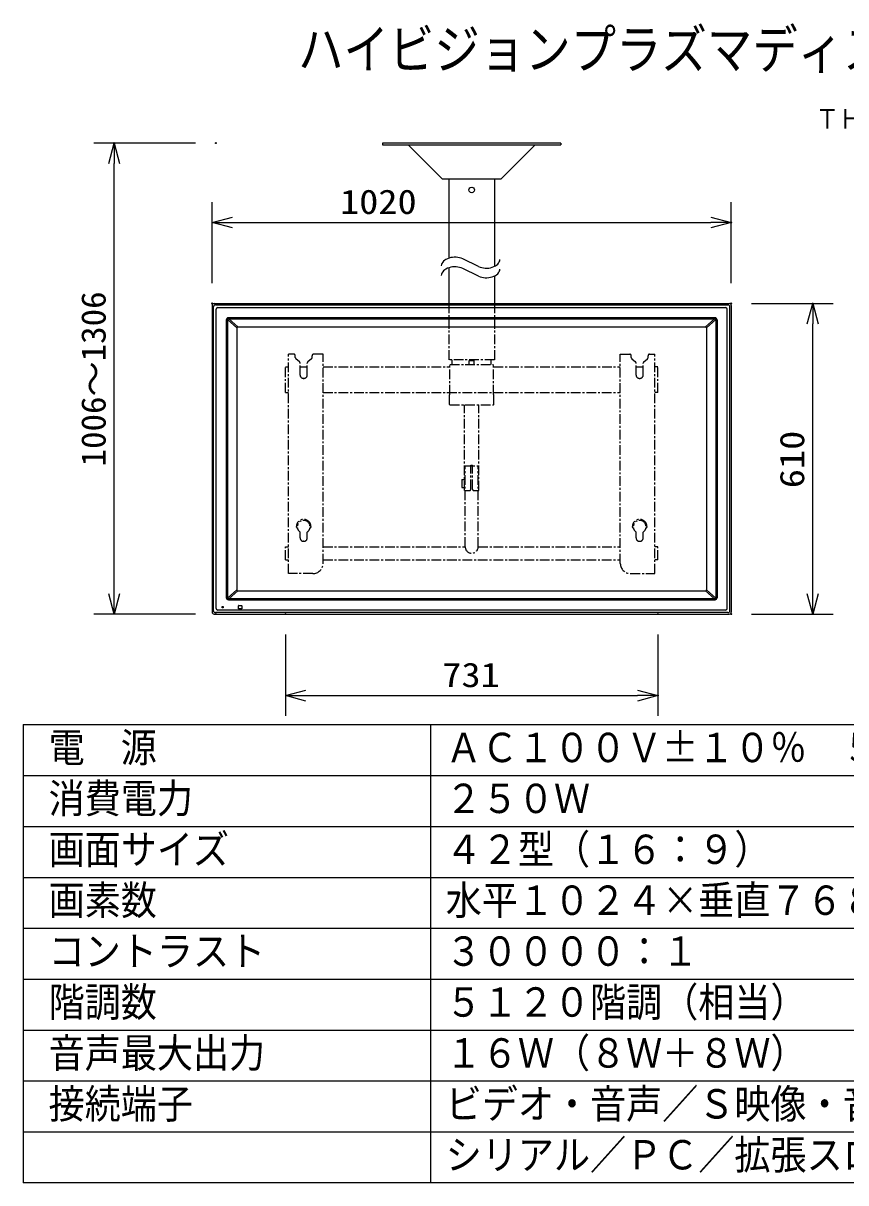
# Model space of a CAD drawing. Units: millimetres, scale not verified. Extents: x -63 to 63, y -57 to 57.
# Drawn here: x -62.5 to 18.3, y -56.5 to 57.4 of the extents above; entities that cross this region are included whole.
import ezdxf
from ezdxf.enums import TextEntityAlignment as Align

# ---------------------------------------------------------------- set-up
doc = ezdxf.new("R2010")
doc.units = ezdxf.units.MM
doc.header["$LTSCALE"] = 0.190236
doc.header["$PDMODE"] = 32
doc.header["$PDSIZE"] = 0.0951
doc.linetypes.add('CHAIN1', pattern=[8, 5, -1, 1, -1])
for name, color, linetype in [('0-0_MOJI1', 2, 'Continuous'), ('0-1_TOUROKU', 1, 'Continuous'), ('0-2_GAIKEI', 1, 'Continuous'), ('0-3_WAKU', 3, 'Continuous'), ('0-4_Defpoints', 7, 'Continuous')]:
    doc.layers.add(name, color=color, linetype=linetype)
doc.styles.add('ＭＳ ゴシック', font='')
doc.styles.get('ＭＳ ゴシック').set_extended_font_data('MS Gothic')

# ---------------------------------------------------------------- blocks, each defined once
blk = doc.blocks.new('_OPEN30')
at = {"layer": '0-3_WAKU', "color": 7}
blk.add_line((0, 0), (-1, 0), dxfattribs=at)
blk.add_lwpolyline([(-1, 0.26795), (0, 0), (-1, -0.26795)], dxfattribs=at)

msp = doc.modelspace()

# ---------------------------------------------------------------- linework, layer by layer
at = {"layer": '0-2_GAIKEI', "color": 3}
for p, q in [((-45.5681, 45.6092), (-55.5682, 45.6092)), ((-53.5682, 1.3552), (-53.5682, 43.6092)), ((-43.9503, 31.8618), (-43.9503, 39.8155)), ((7.0498, 31.8618), (7.0498, 39.8155)), ((-41.9503, 37.8155), (5.0498, 37.8155)), ((-45.5681, -0.6448), (-55.5682, -0.6448))]:
    msp.add_line(p, q, dxfattribs=at)
at = {"layer": '0-2_GAIKEI', "color": 7}
for p, q in [((-9.7002, 45.6092), (-27.2003, 45.6092)), ((-27.2003, 45.6092), (-27.2003, 45.4492)), ((-9.7002, 45.6092), (-9.7002, 45.4492)), ((-27.2003, 45.4492), (-9.7002, 45.4492)), ((-24.7003, 45.4492), (-21.3603, 42.1092)), ((-15.5402, 42.1092), (-12.2002, 45.4492)), ((-21.3603, 42.1092), (-15.5402, 42.1092)), ((-20.6778, 42.1092), (-20.6778, 34.3138)), ((-16.2227, 42.1092), (-16.2227, 33.4963)), ((-16.2227, 42.0855), (-16.2227, 33.4963)), ((-16.2227, 42.0855), (-16.2227, 33.4963)), ((-20.6778, 33.3705), (-20.6778, 29.8552)), ((-16.2227, 32.553), (-16.2227, 29.8552)), ((-43.9478, 29.6527), (-43.9478, -0.4423)), ((-43.7478, 29.8527), (6.8473, 29.8527)), ((7.0473, 29.6527), (7.0473, -0.4423)), ((-43.7478, -0.6423), (6.8473, -0.6423))]:
    msp.add_line(p, q, dxfattribs=at)
at = {"layer": '0-2_GAIKEI'}
for p, q in [((-17.7846, 33.4993), (-19.3169, 34.2313)), ((-17.7846, 32.556), (-19.3169, 33.288)), ((-43.6234, 29.7164), (6.7229, 29.7164)), ((-43.8114, -0.3179), (-43.8114, 29.5284)), ((-43.5509, -0.0904), (-43.5509, 29.3009)), ((-43.3959, 29.4559), (6.4954, 29.4559)), ((6.6504, -0.0904), (6.6504, 29.3009)), ((6.9109, -0.3179), (6.9109, 29.5284)), ((-42.5503, 28.2552), (-42.5503, 0.9552)), ((-42.449, 28.2567), (-42.449, 0.9549)), ((-41.5125, 27.4814), (-42.4409, 28.2943)), ((-42.3505, 28.3552), (5.4513, 28.3552)), ((5.4498, 28.4552), (-42.3503, 28.4552)), ((-42.2968, 28.354), (-41.4044, 27.5727)), ((-41.5128, 27.4742), (-41.5128, 1.7362)), ((-41.4143, 27.5727), (4.5138, 27.5727)), ((5.3963, 28.354), (4.504, 27.5727)), ((4.612, 27.4814), (5.5404, 28.2943)), ((4.6123, 27.4742), (4.6123, 1.7362)), ((5.5498, 0.9549), (5.5498, 28.2567)), ((5.6498, 28.2552), (5.6498, 0.9552)), ((-42.4409, 0.9162), (-41.5125, 1.7291)), ((-41.4044, 1.6377), (-42.2968, 0.8564)), ((-41.4143, 1.6377), (4.5138, 1.6377)), ((4.504, 1.6377), (5.3963, 0.8564)), ((5.5404, 0.9162), (4.612, 1.729)), ((-42.9565, -0.026), (-42.9565, 0.0865)), ((5.4513, 0.8564), (-42.3505, 0.8564)), ((-42.3503, 0.7552), (5.4498, 0.7552)), ((-41.3603, -0.1198), (-41.3603, 0.1802)), ((-41.3353, 0.2052), (-41.0353, 0.2052)), ((-41.0103, 0.1802), (-41.0103, -0.1198)), ((6.7229, -0.5059), (-43.6234, -0.5059)), ((6.4954, -0.2454), (-43.3959, -0.2454)), ((-42.844, -0.026), (-42.9565, -0.026)), ((-41.0353, -0.1448), (-41.3353, -0.1448))]:
    msp.add_line(p, q, dxfattribs=at)
at = {"layer": '0-2_GAIKEI', "linetype": 'CHAIN1'}
for p, q in [((-20.6778, 29.8552), (-20.6778, 24.3125)), ((-16.2227, 29.8552), (-16.2227, 24.3125)), ((-35.9253, 24.8802), (-36.4503, 24.8802)), ((-36.4503, 3.3302), (-36.4503, 24.8802)), ((-35.7753, 24.55), (-35.7753, 24.7302)), ((-35.3537, 24.1252), (-35.7219, 24.4353)), ((-35.3003, 22.8302), (-35.3003, 24.0105)), ((-34.6003, 22.8302), (-34.6003, 24.0105)), ((-34.1786, 24.4353), (-34.5469, 24.1252)), ((-34.1253, 24.55), (-34.1253, 24.7302)), ((-33.0503, 24.8802), (-33.9753, 24.8802)), ((-33.0503, 4.3302), (-33.0503, 24.8802)), ((-16.2227, 24.3125), (-20.6778, 24.3125)), ((-20.3578, 23.8552), (-20.3578, 24.3125)), ((-18.7002, 24.2552), (-18.2002, 24.2552)), ((-18.7002, 23.8552), (-18.7002, 24.2552)), ((-18.2002, 23.8552), (-18.2002, 24.2552)), ((-16.5427, 23.8552), (-16.5427, 24.3125)), ((-3.8502, 24.8802), (-2.9252, 24.8802)), ((-3.8502, 4.3302), (-3.8502, 24.8802)), ((-2.7752, 24.55), (-2.7752, 24.7302)), ((-2.7218, 24.4353), (-2.3536, 24.1252)), ((-2.3002, 22.8302), (-2.3002, 24.0105)), ((-1.6002, 22.8302), (-1.6002, 24.0105)), ((-1.5468, 24.1252), (-1.1786, 24.4353)), ((-1.1252, 24.55), (-1.1252, 24.7302)), ((-0.9752, 24.8802), (-0.4502, 24.8802)), ((-36.7253, 23.6502), (-36.4503, 23.6502)), ((-36.7253, 21.1102), (-36.7253, 23.6502)), ((-35.3003, 23.6502), (-34.6003, 23.6502)), ((-33.0503, 23.6502), (-20.6003, 23.6502)), ((-16.3002, 20.9052), (-16.3002, 23.8552)), ((-16.3002, 23.6502), (-3.8502, 23.6502)), ((-2.3002, 23.6502), (-1.6002, 23.6502)), ((-0.1752, 23.6502), (-0.4502, 23.6502)), ((-0.1752, 21.1102), (-0.1752, 23.6502)), ((-34.9253, 22.5052), (-34.9753, 22.5052)), ((-1.9752, 22.5052), (-1.9252, 22.5052)), ((-36.7253, 21.1102), (-36.4503, 21.1102)), ((-33.0503, 21.1102), (-3.8502, 21.1102)), ((-20.6253, 20.8802), (-20.6003, 20.9052)), ((-20.6253, 19.9302), (-20.6253, 20.8802)), ((-16.3002, 20.9052), (-16.2752, 20.8802)), ((-16.2752, 19.9302), (-16.2752, 20.8802)), ((-0.1752, 21.1102), (-0.4502, 21.1102)), ((-19.1653, 11.4802), (-19.1653, 19.9052)), ((-17.7352, 11.4802), (-17.7352, 19.9052)), ((-16.3002, 19.9052), (-16.2752, 19.9302)), ((-19.0852, 13.9302), (-17.8152, 13.9302)), ((-19.0852, 5.9652), (-19.0852, 13.9302)), ((-18.5252, 11.6302), (-18.5252, 13.9802)), ((-18.5252, 13.9802), (-18.3752, 13.9802)), ((-18.3752, 11.6302), (-18.3752, 13.9802)), ((-17.8152, 5.9652), (-17.8152, 13.9302)), ((-19.4153, 12.5802), (-19.1653, 12.5802)), ((-19.4153, 12.5802), (-19.4153, 11.7802)), ((-19.4153, 11.7802), (-19.1653, 11.7802)), ((-19.1653, 11.4802), (-18.6752, 11.4802)), ((-18.2252, 11.4802), (-17.7352, 11.4802)), ((-35.5673, 8.0299), (-35.666, 8.0458)), ((-34.3333, 8.0299), (-34.2346, 8.0458)), ((-2.5672, 8.0299), (-2.6659, 8.0458)), ((-1.3332, 8.0299), (-1.2345, 8.0458)), ((-35.3003, 6.8302), (-35.3003, 7.4124)), ((-34.6003, 6.8302), (-34.6003, 7.4124)), ((-2.3002, 6.8302), (-2.3002, 7.4124)), ((-1.6002, 6.8302), (-1.6002, 7.4124)), ((-36.7253, 4.6952), (-36.7253, 5.9652)), ((-36.7253, 5.9652), (-36.4503, 5.9652)), ((-34.9253, 6.5052), (-34.9753, 6.5052)), ((-33.0503, 5.9652), (-19.0852, 5.9652)), ((-17.8152, 5.9652), (-3.8502, 5.9652)), ((-1.9752, 6.5052), (-1.9252, 6.5052)), ((-0.1752, 5.9652), (-0.4502, 5.9652)), ((-0.1752, 4.6952), (-0.1752, 5.9652)), ((-36.7253, 4.6952), (-36.4503, 4.6952)), ((-33.0503, 4.6952), (-3.8502, 4.6952)), ((-0.1752, 4.6952), (-0.4502, 4.6952)), ((-34.0503, 3.3302), (-36.4503, 3.3302))]:
    msp.add_line(p, q, dxfattribs=at)
for points in [[(-2.8502, 3.3302), (-0.4502, 3.3302), (-0.4502, 24.8802)], [(-20.6003, 20.9052), (-20.6003, 23.8552), (-16.3002, 23.8552)], [(-20.6253, 19.9302), (-20.6003, 19.9052), (-16.3002, 19.9052)]]:
    msp.add_lwpolyline(points, dxfattribs=at)
at = {"layer": '0-2_GAIKEI'}
msp.add_lwpolyline([(-42.9565, 0.0865), (-42.844, 0.0865), (-42.844, -0.026)], dxfattribs=at)
at = {"layer": '0-2_GAIKEI', "color": 7}
msp.add_circle((-18.4502, 41.0105), 0.275, dxfattribs=at)
for centre, start, end in [((-43.7478, 29.6527), 90.07847, 179.92153), ((-43.7478, 29.6527), 179.92153, 180), ((-43.7478, 29.6527), 90, 90.07847), ((6.8473, 29.6527), 0.07847, 89.92153), ((-43.7478, -0.4423), 180, 180.07847), ((-43.7478, -0.4423), 180.07847, 269.92153), ((-43.7478, -0.4423), 269.92153, 270), ((6.8473, -0.4423), 270.07847, 359.92153), ((6.8473, -0.4423), 359.92153, 0)]:
    msp.add_arc(centre, 0.2, start, end, dxfattribs=at)
at = {"layer": '0-2_GAIKEI'}
for centre, radius, start, end in [((-43.6234, 29.5284), 0.188, 90, 180), ((6.7229, 29.5284), 0.188, 0, 90), ((-43.3959, 29.3009), 0.155, 90, 180), ((6.4954, 29.3009), 0.155, 0, 90), ((-42.3503, 28.2552), 0.2, 90, 180), ((-42.3505, 28.2567), 0.0985, 90, 180), ((-41.4143, 27.4742), 0.0985, 90, 180), ((4.5138, 27.4742), 0.0985, 0, 90), ((5.4498, 28.2552), 0.2, 0, 90), ((5.4513, 28.2567), 0.0985, 0, 90), ((-41.4143, 1.7362), 0.0985, 180, 270), ((4.5138, 1.7362), 0.0985, 270, 0), ((-42.3503, 0.9552), 0.2, 180, 270), ((-42.3505, 0.9549), 0.0985, 180, 270), ((-41.3353, 0.1802), 0.025, 90, 180), ((-41.0353, 0.1802), 0.025, 0, 90), ((5.4498, 0.9552), 0.2, 270, 0), ((5.4513, 0.9549), 0.0985, 270, 0), ((-43.6234, -0.3179), 0.188, 180, 270), ((-43.3959, -0.0904), 0.155, 180, 270), ((-41.3353, -0.1198), 0.025, 180, 270), ((-41.0353, -0.1198), 0.025, 270, 0), ((6.4954, -0.0904), 0.155, 270, 360), ((6.7229, -0.3179), 0.188, 270, 0)]:
    msp.add_arc(centre, radius, start, end, dxfattribs=at)
at = {"layer": '0-2_GAIKEI', "linetype": 'CHAIN1'}
for centre, radius, start, end in [((-35.9253, 24.7302), 0.15, 0, 90), ((-35.6253, 24.55), 0.15, 180, 229.89909), ((-35.4503, 24.0105), 0.15, 0, 49.89909), ((-34.4503, 24.0105), 0.15, 130.10091, 180), ((-34.2753, 24.55), 0.15, 310.10091, 0), ((-33.9753, 24.7302), 0.15, 90, 180), ((-2.9252, 24.7302), 0.15, 0, 90), ((-2.6252, 24.55), 0.15, 180, 229.89909), ((-2.4502, 24.0105), 0.15, 0, 49.89909), ((-1.4502, 24.0105), 0.15, 130.10091, 180), ((-1.2752, 24.55), 0.15, 310.10091, 0), ((-0.9752, 24.7302), 0.15, 90, 180), ((-34.9753, 22.8302), 0.325, 180, 270), ((-34.9253, 22.8302), 0.325, 270, 0), ((-1.9752, 22.8302), 0.325, 180, 270), ((-1.9252, 22.8302), 0.325, 270, 0), ((-18.6752, 11.6302), 0.15, 270, 0), ((-18.2252, 11.6302), 0.15, 180, 270), ((-35.5753, 7.9302), 0.1, 85.41143, 274.58857), ((-34.9503, 7.9302), 0.725, 9.17713, 170.82287), ((-34.9503, 7.9302), 0.625, 9.17713, 170.82287), ((-34.3253, 7.9302), 0.1, 265.41143, 94.58857), ((-2.5752, 7.9302), 0.1, 85.41143, 274.58857), ((-1.9502, 7.9302), 0.725, 9.17713, 170.82287), ((-1.9502, 7.9302), 0.625, 9.17713, 170.82287), ((-1.3252, 7.9302), 0.1, 265.41143, 94.58857), ((-34.9503, 7.9302), 0.625, 189.17713, 235.9442), ((-34.9503, 7.9302), 0.625, 304.0558, 350.82287), ((-1.9502, 7.9302), 0.625, 189.17713, 235.9442), ((-1.9502, 7.9302), 0.625, 304.0558, 350.82287), ((-34.9753, 6.8302), 0.325, 180, 270), ((-34.9253, 6.8302), 0.325, 270, 0), ((-18.4502, 5.9652), 0.635, 180, 0), ((-1.9752, 6.8302), 0.325, 180, 270), ((-1.9252, 6.8302), 0.325, 270, 0), ((-34.0503, 4.3302), 1, 270, 0), ((-2.8502, 4.3302), 1, 180, 270)]:
    msp.add_arc(centre, radius, start, end, dxfattribs=at)
at = {"layer": '0-2_GAIKEI'}
for centre, start_param, end_param in [((-20.101, 33.5128), 0.94183783, 3.09076751), ((-17.0006, 34.2178), 4.08343048, 6.23236016), ((-20.101, 32.5695), 0.94183783, 3.09076751), ((-17.0006, 33.2745), 4.08343048, 6.23236016)]:
    msp.add_ellipse(centre, major_axis=(1.3327, 0), ratio=0.666667, start_param=start_param, end_param=end_param, dxfattribs=at)
at = {"layer": '0-3_WAKU'}
for p, q in [((9.0473, 29.8552), (17.0473, 29.8552)), ((15.0473, 1.3552), (15.0473, 27.8552)), ((9.0473, -0.6448), (17.0473, -0.6448)), ((-36.7253, -2.6486), (-36.7253, -10.6486)), ((-0.1752, -2.6486), (-0.1752, -10.6486)), ((-34.7253, -8.6486), (-2.1752, -8.6486))]:
    msp.add_line(p, q, dxfattribs=at)
at = {"layer": '0-3_WAKU', "color": 4}
for p, q in [((-62.5001, -11.5), (-62.5001, -56.5001)), ((-62.5001, -11.5), (62.5001, -11.5)), ((-22.5, -11.5), (-22.5, -56.5001)), ((62.5001, -56.5001), (-62.5001, -56.5001))]:
    msp.add_line(p, q, dxfattribs=at)
at = {"layer": '0-3_WAKU', "color": 1}
for p, q in [((-62.5001, -16.5), (62.5001, -16.5)), ((-62.5001, -21.5), (62.5001, -21.5)), ((-62.5001, -26.5), (62.5001, -26.5)), ((-62.5001, -31.5001), (62.5001, -31.5001)), ((-62.5001, -36.5001), (62.5001, -36.5001)), ((-62.5001, -41.5001), (62.5001, -41.5001)), ((-62.5001, -46.5001), (62.5001, -46.5001)), ((-62.5001, -51.5001), (62.5001, -51.5001))]:
    msp.add_line(p, q, dxfattribs=at)
at = {"layer": '0-3_WAKU', "color": 7}
for p in [(-53.5682, 45.6092), (-43.5681, 45.6092), (7.0498, 37.8155), (-43.9503, 29.8618), (7.0498, 29.8618), (-43.5681, -0.6448)]:
    msp.add_point(p, dxfattribs=at)
at = {"layer": '0-4_Defpoints'}
for p in [(7.0473, 29.8552), (15.0473, 29.8552), (-36.7253, -0.6486), (-0.1752, -0.6486), (7.0473, -0.6448), (-0.1752, -8.6486)]:
    msp.add_point(p, dxfattribs=at)

# ---------------------------------------------------------------- block references
at = {"layer": '0-2_GAIKEI', "xscale": 2, "yscale": 2}
for p, rotation in [((-53.5682, 45.6092), 90), ((-43.9503, 37.8155), 180), ((-53.5682, -0.6448), 270)]:
    msp.add_blockref('_OPEN30', p, dxfattribs=dict(at, rotation=rotation))
msp.add_blockref('_OPEN30', (7.0498, 37.8155), dxfattribs=at)
at = {"layer": '0-3_WAKU', "xscale": 2, "yscale": 2}
for p, rotation in [((15.0473, 29.8552), 90), ((15.0473, -0.6448), 270), ((-36.7253, -8.6486), 180)]:
    msp.add_blockref('_OPEN30', p, dxfattribs=dict(at, rotation=rotation))
msp.add_blockref('_OPEN30', (-0.1752, -8.6486), dxfattribs=at)

# ---------------------------------------------------------------- texts
at = {"layer": '0-0_MOJI1', "style": 'ＭＳ ゴシック'}
for s, height, width, p in [('ハイビジョンプラズマディスプレイ天吊り金具付', 3.848, 0.85, (-35.5001, 51.7599)), ('電  源', 2.887, 0.9, (-60.0001, -16.0551)), ('ＡＣ１００Ｖ±１０％\u3000５０Ｈｚ／６０Ｈｚ', 2.887, 0.9, (-21, -16.0551)), ('消費電力', 2.887, 0.9, (-60.0001, -21.0552)), ('２５０Ｗ', 2.887, 0.9, (-21, -21.0552)), ('画面サイズ', 2.887, 0.9, (-60.0001, -26.0552)), ('４２型（１６：９）', 2.887, 0.9, (-21, -26.0552)), ('画素数', 2.887, 0.9, (-60.0001, -31.0552)), ('水平１０２４×垂直７６８\u3000画素', 2.887, 0.9, (-21, -31.0552)), ('コントラスト', 2.887, 0.9, (-60.0001, -36.0552)), ('３００００：１', 2.887, 0.9, (-21, -36.0552)), ('階調数', 2.887, 0.9, (-60.0001, -41.0552)), ('５１２０階調（相当）', 2.887, 0.9, (-21, -41.0552)), ('音声最大出力', 2.887, 0.9, (-60.0001, -46.0552)), ('１６Ｗ（８Ｗ＋８Ｗ）', 2.887, 0.9, (-21, -46.0552)), ('接続端子', 2.887, 0.9, (-60.0001, -51.0552)), ('ビデオ・音声／Ｓ映像・音声／外部スピーカ', 2.887, 0.9, (-21, -51.0552)), ('シリアル／ＰＣ／拡張スロット２、３', 2.887, 0.9, (-21, -56.0552))]:
    msp.add_text(s, height=height, dxfattribs=dict(at, width=width)).set_placement(p, align=Align.BOTTOM_LEFT)
at = {"layer": '0-1_TOUROKU', "style": 'ＭＳ ゴシック', "width": 0.9}
msp.add_text('ＴＨ４２ＰＨ１２ＫＲ＋ＴＹＣＥ４２ＰＳ７', height=1.925, dxfattribs=at).set_placement((15.3, 46.4496), align=Align.BOTTOM_LEFT)
at = {"layer": '0-2_GAIKEI', "color": 3, "style": 'ＭＳ ゴシック', "width": 1.15}
msp.add_text('1020', height=2.406, dxfattribs=at).set_placement((-31.3821, 37.9251), align=Align.BOTTOM_LEFT)
at = {"layer": '0-2_GAIKEI', "color": 3, "style": 'ＭＳ ゴシック', "width": 1.05}
msp.add_text('1006～1306', height=2.406, rotation=90, dxfattribs=at).set_placement((-53.6777, 13.8536), align=Align.BOTTOM_LEFT)
at = {"layer": '0-3_WAKU', "style": 'ＭＳ ゴシック', "width": 1.15}
msp.add_text('610', height=2.406, rotation=90, dxfattribs=at).set_placement((14.9377, 11.7181), align=Align.BOTTOM_LEFT)
msp.add_text('731', height=2.406, dxfattribs=at).set_placement((-21.3374, -8.539), align=Align.BOTTOM_LEFT)

doc.saveas('drawing.dxf')
